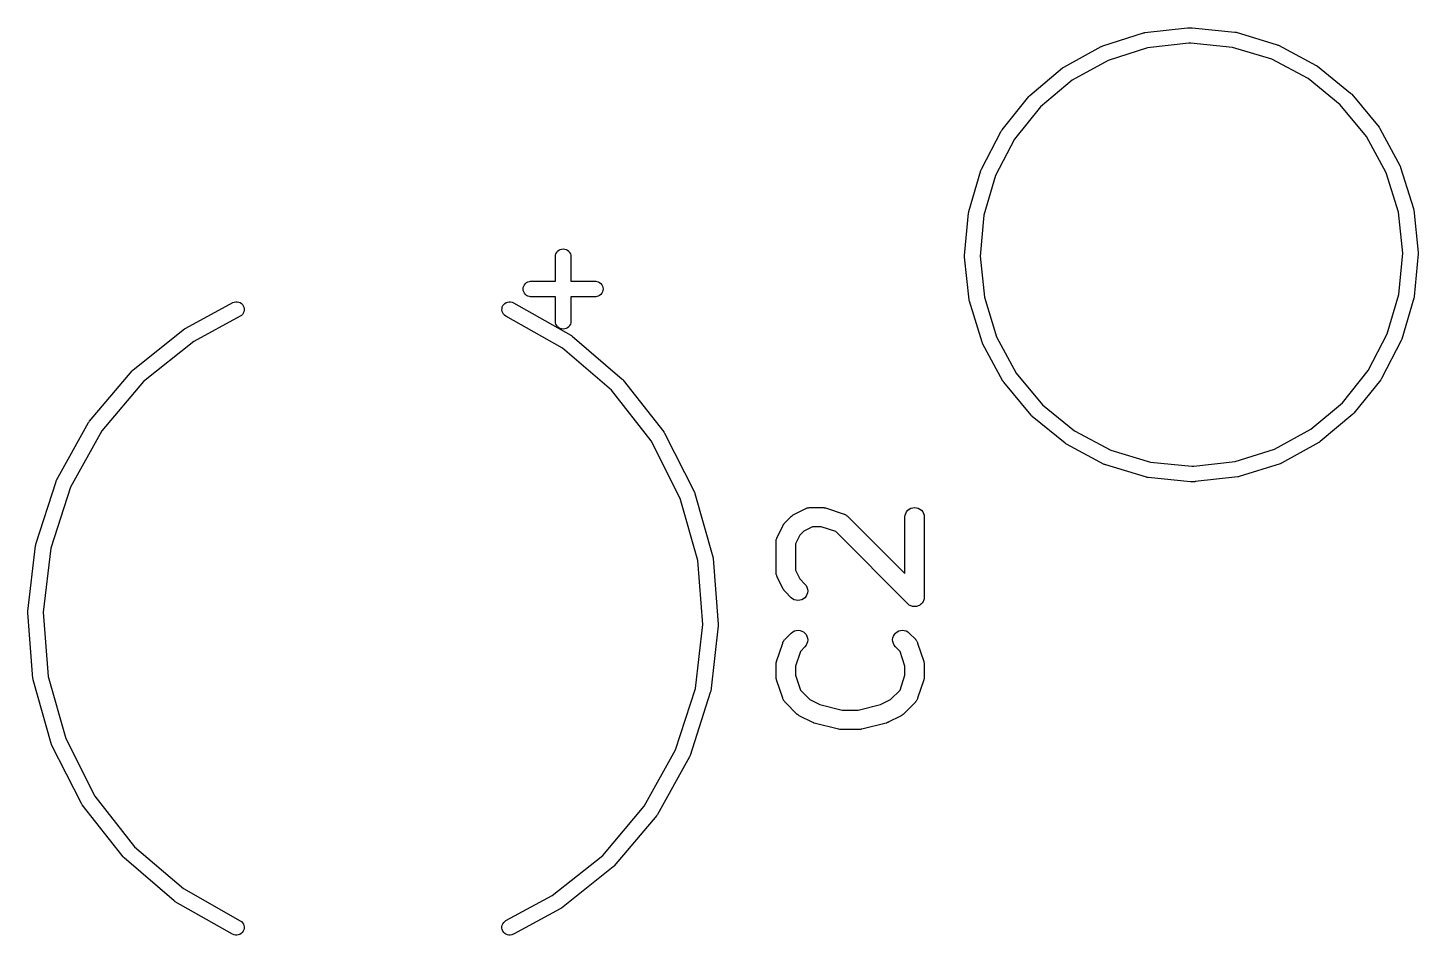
# Model space of a CAD drawing. Extents: x 87.5 to 141.1, y -115.5 to -63.3.
# Drawn here: x 106.54 to 117.33, y -104.02 to -96.98 of the extents above; entities that cross this region are included whole.
import ezdxf

# ---------------------------------------------------------------- set-up
doc = ezdxf.new("R2010")
doc.units = 0
doc.header["$MEASUREMENT"] = 0
doc.layers.add('BLACK', color=7, linetype='CONTINUOUS')

msp = doc.modelspace()

# ---------------------------------------------------------------- linework, layer by layer
at = {"layer": 'BLACK', "linetype": 'CONTINUOUS'}
for p, q in [((115.21, -97.0175), (115.54, -96.9805)), ((115.54, -96.9805), (115.54, -96.9805)), ((115.54, -96.9805), (115.543, -96.9805)), ((115.543, -96.9805), (115.546, -96.9802)), ((115.546, -96.9802), (115.57, -96.98)), ((115.57, -96.98), (115.573, -96.9803)), ((115.57, -96.98), (115.57, -96.98)), ((115.573, -96.9803), (115.576, -96.9803)), ((115.576, -96.9803), (115.906, -97.0127)), ((114.882, -97.1203), (115.198, -97.02)), ((115.198, -97.02), (115.199, -97.0197)), ((115.199, -97.0197), (115.205, -97.0187)), ((115.205, -97.0187), (115.21, -97.0175)), ((115.55, -97.1001), (115.229, -97.1361)), ((115.567, -97.1), (115.55, -97.1001)), ((115.888, -97.1315), (115.567, -97.1)), ((115.906, -97.0127), (115.907, -97.0127)), ((115.907, -97.0127), (115.912, -97.0139)), ((115.912, -97.0139), (115.918, -97.0149)), ((115.918, -97.0149), (116.235, -97.1108)), ((114.581, -97.2847), (114.871, -97.1249)), ((114.871, -97.1249), (114.872, -97.1245)), ((114.872, -97.1245), (114.877, -97.1224)), ((114.877, -97.1224), (114.882, -97.1203)), ((115.229, -97.1361), (114.924, -97.2329)), ((116.195, -97.224), (115.888, -97.1315)), ((116.235, -97.1108), (116.236, -97.1111)), ((116.236, -97.1111), (116.241, -97.1132)), ((116.241, -97.1132), (116.246, -97.1153)), ((116.246, -97.1153), (116.539, -97.2711)), ((114.317, -97.5046), (114.571, -97.2913)), ((114.571, -97.2913), (114.572, -97.2908)), ((114.572, -97.2908), (114.576, -97.2878)), ((114.576, -97.2878), (114.581, -97.2847)), ((114.924, -97.2329), (114.644, -97.3871)), ((116.477, -97.3742), (116.195, -97.224)), ((116.539, -97.2711), (116.54, -97.2715)), ((116.54, -97.2715), (116.544, -97.2745)), ((116.544, -97.2745), (116.549, -97.2775)), ((116.549, -97.2775), (116.806, -97.4872)), ((114.644, -97.3871), (114.398, -97.5928)), ((116.725, -97.5765), (116.477, -97.3742)), ((114.101, -97.7715), (114.309, -97.513)), ((114.309, -97.5123), (114.313, -97.5085)), ((114.309, -97.513), (114.309, -97.5123)), ((114.313, -97.5085), (114.317, -97.5046)), ((116.806, -97.4872), (116.806, -97.4878)), ((116.806, -97.4878), (116.81, -97.4917)), ((116.81, -97.4917), (116.814, -97.4955)), ((116.814, -97.4955), (117.026, -97.7511)), ((114.398, -97.5928), (114.198, -97.8422)), ((116.929, -97.8231), (116.725, -97.5765)), ((113.941, -98.0754), (114.094, -97.7813)), ((114.198, -97.8422), (114.05, -98.1258)), ((114.094, -97.7813), (114.095, -97.7806)), ((114.095, -97.7806), (114.098, -97.776)), ((114.098, -97.776), (114.101, -97.7715)), ((117.082, -98.1046), (116.929, -97.8231)), ((117.026, -97.7511), (117.026, -97.7518)), ((117.026, -97.7518), (117.029, -97.7563)), ((117.029, -97.7563), (117.032, -97.7608)), ((117.032, -97.7608), (117.19, -98.0527)), ((117.19, -98.0527), (117.19, -98.0534)), ((117.19, -98.0534), (117.192, -98.0584)), ((117.192, -98.0584), (117.194, -98.0635)), ((117.194, -98.0635), (117.293, -98.3804)), ((113.843, -98.4045), (113.936, -98.0862)), ((113.936, -98.0854), (113.939, -98.0804)), ((113.936, -98.0862), (113.936, -98.0854)), ((113.939, -98.0804), (113.941, -98.0754)), ((114.05, -98.1258), (113.959, -98.4327)), ((117.176, -98.4103), (117.082, -98.1046)), ((117.293, -98.3804), (117.293, -98.3812)), ((117.293, -98.3812), (117.294, -98.3866)), ((117.294, -98.3866), (117.295, -98.3919)), ((117.295, -98.3919), (117.33, -98.7219)), ((113.81, -98.7464), (113.84, -98.416)), ((113.84, -98.4152), (113.842, -98.4098)), ((113.84, -98.416), (113.84, -98.4152)), ((113.842, -98.4098), (113.843, -98.4045)), ((113.959, -98.4327), (113.93, -98.7514)), ((117.21, -98.7286), (117.176, -98.4103)), ((110.645, -98.7217), (110.652, -98.7126)), ((110.652, -98.7126), (110.662, -98.7051)), ((110.662, -98.7051), (110.672, -98.6995)), ((110.672, -98.6995), (110.683, -98.6961)), ((110.683, -98.6961), (110.695, -98.6949)), ((110.695, -98.6949), (110.707, -98.6961)), ((110.707, -98.6961), (110.718, -98.6995)), ((110.718, -98.6995), (110.728, -98.7051)), ((110.728, -98.7051), (110.738, -98.7126)), ((110.738, -98.7126), (110.745, -98.7217)), ((110.635, -98.7523), (110.636, -98.7435)), ((110.635, -98.9452), (110.635, -98.7523)), ((110.636, -98.7435), (110.639, -98.7322)), ((110.639, -98.7322), (110.645, -98.7217)), ((110.745, -98.7217), (110.751, -98.7322)), ((110.751, -98.7322), (110.754, -98.7435)), ((110.754, -98.7435), (110.755, -98.7523)), ((110.755, -98.7523), (110.755, -98.9452)), ((113.81, -98.7519), (113.81, -98.7464)), ((113.81, -98.7573), (113.81, -98.7519)), ((113.81, -98.7581), (113.81, -98.7573)), ((113.845, -99.0881), (113.81, -98.7581)), ((113.93, -98.7514), (113.964, -99.0697)), ((117.181, -99.0472), (117.21, -98.7286)), ((117.33, -98.7336), (117.3, -99.064)), ((117.33, -98.7219), (117.33, -98.7227)), ((117.33, -98.7227), (117.33, -98.7282)), ((117.33, -98.7282), (117.33, -98.7336)), ((110.385, -99.0052), (110.386, -98.9935)), ((110.386, -99.017), (110.385, -99.0052)), ((110.386, -98.9935), (110.389, -98.9822)), ((110.389, -99.0283), (110.386, -99.017)), ((110.389, -98.9822), (110.395, -98.9717)), ((110.395, -99.0387), (110.389, -99.0283)), ((110.395, -98.9717), (110.402, -98.9626)), ((110.402, -99.0479), (110.395, -99.0387)), ((110.402, -98.9626), (110.412, -98.9551)), ((110.412, -98.9551), (110.422, -98.9495)), ((110.422, -98.9495), (110.433, -98.9461)), ((110.433, -98.9461), (110.442, -98.9452)), ((110.442, -98.9452), (110.635, -98.9452)), ((110.755, -98.9452), (110.948, -98.9452)), ((110.948, -98.9452), (110.957, -98.9461)), ((110.957, -98.9461), (110.968, -98.9495)), ((110.968, -98.9495), (110.978, -98.9551)), ((110.978, -98.9551), (110.988, -98.9626)), ((110.988, -98.9626), (110.995, -98.9717)), ((110.995, -99.0387), (110.988, -99.0479)), ((110.995, -98.9717), (111.001, -98.9822)), ((111.001, -99.0283), (110.995, -99.0387)), ((111.001, -98.9822), (111.004, -98.9935)), ((111.004, -99.017), (111.001, -99.0283)), ((111.004, -98.9935), (111.005, -99.0052)), ((111.005, -99.0052), (111.004, -99.017)), ((107.767, -99.3083), (108.131, -99.1112)), ((108.131, -99.1112), (108.132, -99.1108)), ((108.132, -99.1108), (108.143, -99.1064)), ((108.143, -99.1064), (108.155, -99.1042)), ((108.155, -99.1042), (108.166, -99.1043)), ((108.166, -99.1043), (108.178, -99.1067)), ((108.178, -99.1067), (108.189, -99.1112)), ((108.189, -99.1112), (108.198, -99.1178)), ((108.198, -99.1178), (108.206, -99.1261)), ((108.206, -99.1261), (108.213, -99.1358)), ((108.213, -99.1358), (108.217, -99.1467)), ((108.217, -99.1467), (108.22, -99.1581)), ((110.221, -99.1562), (110.223, -99.1448)), ((110.223, -99.1448), (110.228, -99.1341)), ((110.228, -99.1341), (110.235, -99.1246)), ((110.235, -99.1246), (110.243, -99.1166)), ((110.243, -99.1166), (110.253, -99.1103)), ((110.253, -99.1103), (110.264, -99.1061)), ((110.264, -99.1061), (110.276, -99.1042)), ((110.276, -99.1042), (110.287, -99.1045)), ((110.287, -99.1045), (110.299, -99.107)), ((110.299, -99.107), (110.31, -99.1118)), ((110.31, -99.1118), (110.755, -99.3633)), ((110.412, -99.0554), (110.402, -99.0479)), ((110.422, -99.0609), (110.412, -99.0554)), ((110.433, -99.0644), (110.422, -99.0609)), ((110.442, -99.0652), (110.433, -99.0644)), ((110.635, -99.0652), (110.442, -99.0652)), ((110.635, -99.2582), (110.635, -99.0652)), ((110.948, -99.0652), (110.755, -99.0652)), ((110.755, -99.0652), (110.755, -99.2582)), ((110.957, -99.0644), (110.948, -99.0652)), ((110.968, -99.0609), (110.957, -99.0644)), ((110.978, -99.0554), (110.968, -99.0609)), ((110.988, -99.0479), (110.978, -99.0554)), ((113.846, -99.0934), (113.845, -99.0881)), ((113.847, -99.0988), (113.846, -99.0934)), ((113.847, -99.0996), (113.847, -99.0988)), ((113.946, -99.4165), (113.847, -99.0996)), ((113.964, -99.0697), (114.058, -99.3754)), ((117.09, -99.3542), (117.181, -99.0472)), ((117.297, -99.0755), (117.204, -99.3938)), ((117.298, -99.0702), (117.297, -99.0755)), ((117.3, -99.0648), (117.298, -99.0702)), ((117.3, -99.064), (117.3, -99.0648)), ((108.189, -99.2168), (107.829, -99.4113)), ((108.198, -99.2102), (108.189, -99.2168)), ((108.206, -99.2019), (108.198, -99.2102)), ((108.213, -99.1922), (108.206, -99.2019)), ((108.217, -99.1813), (108.213, -99.1922)), ((108.22, -99.1699), (108.217, -99.1813)), ((108.22, -99.1581), (108.22, -99.1699)), ((110.22, -99.1679), (110.221, -99.1562)), ((110.222, -99.1795), (110.22, -99.1679)), ((110.226, -99.1904), (110.222, -99.1795)), ((110.232, -99.2004), (110.226, -99.1904)), ((110.24, -99.209), (110.232, -99.2004)), ((110.25, -99.2158), (110.24, -99.209)), ((110.25, -99.2162), (110.25, -99.2158)), ((110.691, -99.4649), (110.25, -99.2162)), ((110.636, -99.267), (110.635, -99.2582)), ((110.755, -99.2582), (110.754, -99.267)), ((107.358, -99.6327), (107.758, -99.3141)), ((107.758, -99.3141), (107.759, -99.3136)), ((107.759, -99.3136), (107.763, -99.311)), ((107.763, -99.311), (107.767, -99.3083)), ((110.639, -99.2783), (110.636, -99.267)), ((110.645, -99.2887), (110.639, -99.2783)), ((110.652, -99.2979), (110.645, -99.2887)), ((110.662, -99.3054), (110.652, -99.2979)), ((110.672, -99.3109), (110.662, -99.3054)), ((110.683, -99.3144), (110.672, -99.3109)), ((110.695, -99.3155), (110.683, -99.3144)), ((110.707, -99.3144), (110.695, -99.3155)), ((110.718, -99.3109), (110.707, -99.3144)), ((110.728, -99.3054), (110.718, -99.3109)), ((110.738, -99.2979), (110.728, -99.3054)), ((110.745, -99.2887), (110.738, -99.2979)), ((110.751, -99.2783), (110.745, -99.2887)), ((110.754, -99.267), (110.751, -99.2783)), ((110.755, -99.3633), (110.755, -99.3637)), ((110.755, -99.3637), (110.76, -99.3669)), ((116.942, -99.6378), (117.09, -99.3542)), ((107.829, -99.4113), (107.438, -99.7229)), ((111.07, -99.7904), (110.691, -99.4649)), ((110.76, -99.3669), (110.764, -99.37)), ((110.764, -99.37), (111.152, -99.7032)), ((113.948, -99.4216), (113.946, -99.4165)), ((113.95, -99.4266), (113.948, -99.4216)), ((113.95, -99.4273), (113.95, -99.4266)), ((114.108, -99.7192), (113.95, -99.4273)), ((114.058, -99.3754), (114.211, -99.6569)), ((117.199, -99.4046), (117.046, -99.6987)), ((117.201, -99.3996), (117.199, -99.4046)), ((117.204, -99.3946), (117.201, -99.3996)), ((117.204, -99.3938), (117.204, -99.3946)), ((107.019, -100.031), (107.35, -99.6409)), ((107.35, -99.6402), (107.354, -99.6365)), ((107.35, -99.6409), (107.35, -99.6402)), ((107.354, -99.6365), (107.358, -99.6327)), ((114.211, -99.6569), (114.415, -99.9035)), ((116.742, -99.8872), (116.942, -99.6378)), ((107.438, -99.7229), (107.115, -100.104)), ((111.378, -100.183), (111.07, -99.7904)), ((111.152, -99.7032), (111.153, -99.7038)), ((111.153, -99.7038), (111.157, -99.7078)), ((111.157, -99.7078), (111.16, -99.7117)), ((111.16, -99.7117), (111.476, -100.114)), ((114.111, -99.7237), (114.108, -99.7192)), ((114.114, -99.7282), (114.111, -99.7237)), ((114.114, -99.7289), (114.114, -99.7282)), ((114.326, -99.9845), (114.114, -99.7289)), ((117.039, -99.7085), (116.831, -99.967)), ((117.042, -99.704), (117.039, -99.7085)), ((117.045, -99.6994), (117.042, -99.704)), ((117.046, -99.6987), (117.045, -99.6994)), ((114.415, -99.9035), (114.663, -100.106)), ((116.496, -100.093), (116.742, -99.8872)), ((114.33, -99.9884), (114.326, -99.9845)), ((114.334, -99.9922), (114.33, -99.9884)), ((114.334, -99.9928), (114.334, -99.9922)), ((114.591, -100.202), (114.334, -99.9928)), ((116.823, -99.9754), (116.569, -100.189)), ((116.827, -99.9715), (116.823, -99.9754)), ((116.831, -99.9677), (116.827, -99.9715)), ((116.831, -99.967), (116.831, -99.9677)), ((106.764, -100.488), (107.013, -100.041)), ((107.115, -100.104), (106.872, -100.541)), ((107.013, -100.04), (107.016, -100.036)), ((107.013, -100.041), (107.013, -100.04)), ((107.016, -100.036), (107.019, -100.031)), ((111.476, -100.114), (111.477, -100.115)), ((111.477, -100.115), (111.479, -100.119)), ((111.479, -100.119), (111.482, -100.124)), ((114.663, -100.106), (114.945, -100.256)), ((116.216, -100.247), (116.496, -100.093)), ((111.604, -100.629), (111.378, -100.183)), ((111.482, -100.124), (111.714, -100.58)), ((114.596, -100.205), (114.591, -100.202)), ((114.6, -100.209), (114.596, -100.205)), ((114.601, -100.209), (114.6, -100.209)), ((114.894, -100.365), (114.601, -100.209)), ((116.559, -100.195), (116.269, -100.355)), ((116.564, -100.192), (116.559, -100.195)), ((116.568, -100.189), (116.564, -100.192)), ((116.569, -100.189), (116.568, -100.189)), ((114.945, -100.256), (115.252, -100.348)), ((115.911, -100.344), (116.216, -100.247)), ((114.899, -100.367), (114.894, -100.365)), ((114.904, -100.369), (114.899, -100.367)), ((114.905, -100.369), (114.904, -100.369)), ((115.222, -100.465), (114.905, -100.369)), ((115.252, -100.348), (115.573, -100.38)), ((115.573, -100.38), (115.59, -100.38)), ((115.59, -100.38), (115.911, -100.344)), ((116.258, -100.36), (115.942, -100.46)), ((116.263, -100.358), (116.258, -100.36)), ((116.268, -100.356), (116.263, -100.358)), ((116.269, -100.355), (116.268, -100.356)), ((116.269, -100.355), (116.269, -100.355)), ((116.269, -100.355), (116.269, -100.355)), ((106.603, -100.985), (106.76, -100.498)), ((106.872, -100.541), (106.719, -101.016)), ((106.76, -100.498), (106.762, -100.493)), ((106.76, -100.498), (106.76, -100.498)), ((106.762, -100.493), (106.764, -100.488)), ((115.228, -100.466), (115.222, -100.465)), ((115.233, -100.467), (115.228, -100.466)), ((115.234, -100.467), (115.233, -100.467)), ((115.564, -100.5), (115.234, -100.467)), ((115.567, -100.5), (115.564, -100.5)), ((115.57, -100.5), (115.567, -100.5)), ((115.594, -100.5), (115.57, -100.5)), ((115.57, -100.5), (115.57, -100.5)), ((115.597, -100.5), (115.594, -100.5)), ((115.6, -100.5), (115.597, -100.5)), ((115.93, -100.462), (115.6, -100.499)), ((115.6, -100.499), (115.6, -100.5)), ((115.935, -100.461), (115.93, -100.462)), ((115.941, -100.46), (115.935, -100.461)), ((115.942, -100.46), (115.941, -100.46)), ((111.74, -101.11), (111.604, -100.629)), ((111.714, -100.58), (111.714, -100.58)), ((111.714, -100.58), (111.714, -100.58)), ((111.714, -100.58), (111.714, -100.58)), ((111.714, -100.58), (111.716, -100.585)), ((111.716, -100.585), (111.718, -100.591)), ((111.718, -100.591), (111.857, -101.083)), ((112.417, -100.816), (112.465, -100.769)), ((112.465, -100.768), (112.469, -100.766)), ((112.465, -100.769), (112.465, -100.768)), ((112.469, -100.766), (112.472, -100.763)), ((112.472, -100.763), (112.474, -100.761)), ((112.474, -100.761), (112.477, -100.759)), ((112.477, -100.759), (112.481, -100.757)), ((112.481, -100.757), (112.484, -100.755)), ((112.484, -100.755), (112.579, -100.707)), ((112.579, -100.707), (112.58, -100.707)), ((112.58, -100.707), (112.582, -100.706)), ((112.582, -100.706), (112.584, -100.705)), ((112.584, -100.705), (112.589, -100.703)), ((112.589, -100.703), (112.594, -100.702)), ((112.594, -100.702), (112.596, -100.701)), ((112.596, -100.701), (112.598, -100.701)), ((112.598, -100.701), (112.603, -100.7)), ((112.603, -100.7), (112.608, -100.699)), ((112.608, -100.699), (112.611, -100.7)), ((112.611, -100.7), (112.613, -100.699)), ((112.613, -100.699), (112.708, -100.699)), ((112.708, -100.699), (112.709, -100.699)), ((112.709, -100.699), (112.713, -100.7)), ((112.713, -100.7), (112.718, -100.7)), ((112.718, -100.7), (112.721, -100.701)), ((112.721, -100.701), (112.724, -100.701)), ((112.724, -100.701), (112.728, -100.702)), ((112.728, -100.702), (112.732, -100.703)), ((112.732, -100.703), (112.875, -100.751)), ((112.875, -100.751), (112.876, -100.751)), ((112.876, -100.751), (112.878, -100.752)), ((112.878, -100.752), (112.88, -100.753)), ((112.88, -100.753), (112.884, -100.755)), ((112.884, -100.755), (112.889, -100.757)), ((112.889, -100.757), (112.891, -100.759)), ((112.891, -100.759), (112.893, -100.76)), ((112.893, -100.76), (112.897, -100.763)), ((112.897, -100.763), (112.901, -100.766)), ((112.901, -100.766), (112.902, -100.767)), ((112.902, -100.767), (112.904, -100.769)), ((112.904, -100.769), (113.347, -101.212)), ((113.347, -100.773), (113.349, -100.759)), ((113.349, -100.759), (113.353, -100.745)), ((113.353, -100.745), (113.36, -100.732)), ((113.36, -100.732), (113.37, -100.721)), ((113.37, -100.721), (113.381, -100.712)), ((113.381, -100.712), (113.394, -100.705)), ((113.394, -100.705), (113.408, -100.701)), ((113.408, -100.701), (113.423, -100.699)), ((113.423, -100.699), (113.437, -100.701)), ((113.437, -100.701), (113.451, -100.705)), ((113.451, -100.705), (113.464, -100.712)), ((113.464, -100.712), (113.476, -100.721)), ((113.476, -100.721), (113.485, -100.733)), ((113.485, -100.733), (113.492, -100.746)), ((113.492, -100.746), (113.496, -100.76)), ((113.496, -100.76), (113.497, -100.774)), ((112.355, -100.931), (112.403, -100.836)), ((112.403, -100.835), (112.406, -100.832)), ((112.403, -100.836), (112.403, -100.835)), ((112.406, -100.832), (112.408, -100.828)), ((112.408, -100.828), (112.41, -100.825)), ((112.41, -100.825), (112.411, -100.823)), ((112.411, -100.823), (112.414, -100.82)), ((112.414, -100.82), (112.417, -100.816)), ((112.631, -100.849), (112.562, -100.884)), ((112.696, -100.849), (112.631, -100.849)), ((112.81, -100.887), (112.696, -100.849)), ((113.347, -100.774), (113.347, -100.773)), ((113.347, -101.212), (113.347, -100.774)), ((113.497, -100.774), (113.497, -101.393)), ((106.602, -100.99), (106.603, -100.985)), ((112.347, -100.964), (112.348, -100.962)), ((112.347, -100.965), (112.347, -100.964)), ((112.347, -101.203), (112.347, -100.965)), ((112.348, -100.954), (112.349, -100.949)), ((112.348, -100.959), (112.348, -100.954)), ((112.348, -100.962), (112.348, -100.959)), ((112.349, -100.949), (112.35, -100.947)), ((112.35, -100.945), (112.352, -100.94)), ((112.35, -100.947), (112.35, -100.945)), ((112.352, -100.94), (112.353, -100.935)), ((112.353, -100.935), (112.355, -100.933)), ((112.355, -100.933), (112.355, -100.931)), ((112.532, -100.914), (112.497, -100.982)), ((112.497, -100.982), (112.497, -101.185)), ((112.562, -100.884), (112.532, -100.914)), ((113.369, -101.446), (112.81, -100.887)), ((106.541, -101.504), (106.6, -100.996)), ((106.6, -100.996), (106.602, -100.99)), ((106.6, -100.996), (106.6, -100.996)), ((106.719, -101.016), (106.661, -101.512)), ((111.857, -101.083), (111.857, -101.083)), ((111.857, -101.083), (111.858, -101.089)), ((111.858, -101.089), (111.859, -101.094)), ((111.779, -101.608), (111.74, -101.11)), ((111.859, -101.094), (111.899, -101.604)), ((112.497, -101.185), (112.532, -101.254)), ((112.348, -101.205), (112.347, -101.203)), ((112.348, -101.207), (112.348, -101.205)), ((112.348, -101.212), (112.348, -101.207)), ((112.349, -101.217), (112.348, -101.212)), ((112.349, -101.22), (112.349, -101.217)), ((112.35, -101.222), (112.349, -101.22)), ((112.352, -101.227), (112.35, -101.222)), ((112.353, -101.231), (112.352, -101.227)), ((112.354, -101.233), (112.353, -101.231)), ((112.355, -101.235), (112.354, -101.233)), ((112.355, -101.236), (112.355, -101.235)), ((112.403, -101.332), (112.355, -101.236)), ((112.532, -101.254), (112.571, -101.293)), ((112.571, -101.293), (112.571, -101.293)), ((112.571, -101.293), (112.581, -101.305)), ((112.581, -101.305), (112.587, -101.318)), ((112.405, -101.335), (112.403, -101.332)), ((112.407, -101.339), (112.405, -101.335)), ((112.409, -101.341), (112.407, -101.339)), ((112.411, -101.344), (112.409, -101.341)), ((112.414, -101.347), (112.411, -101.344)), ((112.416, -101.35), (112.414, -101.347)), ((112.417, -101.351), (112.416, -101.35)), ((112.465, -101.399), (112.417, -101.351)), ((112.476, -101.408), (112.465, -101.399)), ((112.489, -101.415), (112.476, -101.408)), ((112.503, -101.419), (112.489, -101.415)), ((112.546, -101.415), (112.532, -101.419)), ((112.559, -101.408), (112.546, -101.415)), ((112.57, -101.399), (112.559, -101.408)), ((112.58, -101.388), (112.57, -101.399)), ((112.587, -101.375), (112.58, -101.388)), ((112.587, -101.318), (112.591, -101.332)), ((112.591, -101.361), (112.587, -101.375)), ((112.591, -101.332), (112.593, -101.346)), ((112.593, -101.346), (112.591, -101.361)), ((113.494, -101.416), (113.491, -101.423)), ((113.496, -101.409), (113.494, -101.416)), ((113.497, -101.402), (113.496, -101.409)), ((113.496, -101.409), (113.496, -101.409)), ((113.496, -101.409), (113.496, -101.409)), ((113.497, -101.393), (113.497, -101.394)), ((113.497, -101.394), (113.497, -101.394)), ((113.497, -101.394), (113.497, -101.394)), ((113.497, -101.394), (113.497, -101.394)), ((113.497, -101.394), (113.497, -101.402)), ((106.541, -101.51), (106.541, -101.504)), ((106.541, -101.515), (106.541, -101.51)), ((106.541, -101.516), (106.541, -101.515)), ((106.581, -102.026), (106.541, -101.516)), ((106.661, -101.512), (106.7, -102.01)), ((112.517, -101.421), (112.503, -101.419)), ((112.532, -101.419), (112.517, -101.421)), ((113.375, -101.451), (113.369, -101.446)), ((113.38, -101.456), (113.375, -101.451)), ((113.381, -101.456), (113.38, -101.456)), ((113.387, -101.459), (113.381, -101.456)), ((113.381, -101.456), (113.381, -101.456)), ((113.393, -101.462), (113.387, -101.459)), ((113.393, -101.463), (113.393, -101.462)), ((113.394, -101.463), (113.393, -101.463)), ((113.4, -101.465), (113.394, -101.463)), ((113.407, -101.467), (113.4, -101.465)), ((113.408, -101.467), (113.407, -101.467)), ((113.407, -101.467), (113.407, -101.467)), ((113.415, -101.468), (113.408, -101.467)), ((113.422, -101.468), (113.415, -101.468)), ((113.429, -101.468), (113.422, -101.468)), ((113.422, -101.468), (113.422, -101.468)), ((113.422, -101.468), (113.422, -101.468)), ((113.436, -101.467), (113.429, -101.468)), ((113.437, -101.467), (113.436, -101.467)), ((113.444, -101.465), (113.437, -101.467)), ((113.437, -101.467), (113.437, -101.467)), ((113.45, -101.463), (113.444, -101.465)), ((113.451, -101.463), (113.45, -101.463)), ((113.457, -101.459), (113.451, -101.463)), ((113.451, -101.463), (113.451, -101.463)), ((113.463, -101.456), (113.457, -101.459)), ((113.464, -101.456), (113.463, -101.456)), ((113.469, -101.451), (113.464, -101.456)), ((113.464, -101.456), (113.464, -101.456)), ((113.475, -101.447), (113.469, -101.451)), ((113.48, -101.441), (113.475, -101.447)), ((113.475, -101.447), (113.475, -101.447)), ((113.475, -101.447), (113.475, -101.447)), ((113.484, -101.436), (113.48, -101.441)), ((113.488, -101.429), (113.484, -101.435)), ((113.484, -101.435), (113.484, -101.436)), ((113.484, -101.436), (113.484, -101.436)), ((113.491, -101.423), (113.488, -101.429)), ((113.491, -101.423), (113.491, -101.423)), ((113.491, -101.423), (113.491, -101.423)), ((111.721, -102.104), (111.779, -101.608)), ((111.899, -101.616), (111.84, -102.124)), ((111.899, -101.604), (111.899, -101.605)), ((111.899, -101.605), (111.899, -101.61)), ((111.899, -101.61), (111.899, -101.616)), ((112.403, -101.741), (112.405, -101.736)), ((112.405, -101.736), (112.407, -101.735)), ((112.407, -101.735), (112.408, -101.733)), ((112.408, -101.733), (112.411, -101.729)), ((112.411, -101.729), (112.414, -101.724)), ((112.414, -101.724), (112.416, -101.723)), ((112.416, -101.723), (112.417, -101.721)), ((112.417, -101.721), (112.465, -101.674)), ((112.465, -101.673), (112.477, -101.664)), ((112.465, -101.674), (112.465, -101.673)), ((112.477, -101.664), (112.49, -101.657)), ((112.49, -101.657), (112.504, -101.653)), ((112.504, -101.653), (112.518, -101.652)), ((112.518, -101.652), (112.533, -101.653)), ((112.533, -101.653), (112.547, -101.658)), ((112.547, -101.658), (112.56, -101.665)), ((112.56, -101.665), (112.571, -101.674)), ((112.571, -101.674), (112.58, -101.685)), ((112.58, -101.685), (112.587, -101.698)), ((112.587, -101.698), (112.591, -101.712)), ((112.591, -101.712), (112.593, -101.727)), ((112.593, -101.727), (112.591, -101.741)), ((113.252, -101.726), (113.254, -101.711)), ((113.253, -101.74), (113.252, -101.726)), ((113.258, -101.755), (113.253, -101.74)), ((113.254, -101.711), (113.258, -101.697)), ((113.258, -101.697), (113.265, -101.685)), ((113.265, -101.685), (113.274, -101.673)), ((113.274, -101.673), (113.286, -101.664)), ((113.286, -101.664), (113.299, -101.657)), ((113.299, -101.657), (113.313, -101.653)), ((113.313, -101.653), (113.327, -101.652)), ((113.327, -101.652), (113.342, -101.653)), ((113.342, -101.653), (113.356, -101.657)), ((113.356, -101.657), (113.369, -101.664)), ((113.369, -101.664), (113.38, -101.674)), ((113.38, -101.674), (113.428, -101.721)), ((113.428, -101.721), (113.429, -101.722)), ((113.429, -101.722), (113.43, -101.724)), ((113.43, -101.724), (113.432, -101.725)), ((113.432, -101.725), (113.434, -101.729)), ((113.434, -101.729), (113.438, -101.733)), ((113.438, -101.733), (113.439, -101.735)), ((113.439, -101.735), (113.44, -101.737)), ((113.44, -101.737), (113.442, -101.742)), ((112.351, -101.893), (112.399, -101.751)), ((112.399, -101.75), (112.4, -101.748)), ((112.399, -101.751), (112.399, -101.75)), ((112.4, -101.748), (112.401, -101.745)), ((112.401, -101.745), (112.403, -101.741)), ((112.536, -101.815), (112.497, -101.929)), ((112.571, -101.78), (112.536, -101.815)), ((112.58, -101.768), (112.571, -101.78)), ((112.587, -101.755), (112.58, -101.768)), ((112.591, -101.741), (112.587, -101.755)), ((113.264, -101.768), (113.258, -101.755)), ((113.273, -101.779), (113.264, -101.768)), ((113.274, -101.78), (113.273, -101.779)), ((113.309, -101.815), (113.274, -101.78)), ((113.347, -101.929), (113.309, -101.815)), ((113.442, -101.742), (113.444, -101.746)), ((113.444, -101.746), (113.445, -101.749)), ((113.445, -101.749), (113.446, -101.751)), ((113.446, -101.751), (113.494, -101.893)), ((112.347, -101.916), (112.348, -101.912)), ((112.347, -101.917), (112.347, -101.916)), ((112.347, -102.012), (112.347, -101.917)), ((112.348, -101.908), (112.349, -101.905)), ((112.348, -101.912), (112.348, -101.908)), ((112.349, -101.902), (112.35, -101.898)), ((112.349, -101.905), (112.349, -101.902)), ((112.35, -101.898), (112.351, -101.893)), ((112.497, -101.929), (112.497, -102)), ((113.347, -102), (113.347, -101.929)), ((113.494, -101.893), (113.494, -101.894)), ((113.494, -101.894), (113.495, -101.899)), ((113.495, -101.899), (113.496, -101.903)), ((113.496, -101.903), (113.496, -101.906)), ((113.496, -101.906), (113.497, -101.909)), ((113.497, -101.909), (113.497, -101.913)), ((113.497, -101.913), (113.497, -101.917)), ((113.497, -101.917), (113.497, -102.012)), ((106.582, -102.031), (106.581, -102.026)), ((106.583, -102.037), (106.582, -102.031)), ((106.722, -102.529), (106.583, -102.037)), ((106.583, -102.037), (106.583, -102.037)), ((106.7, -102.01), (106.836, -102.491)), ((112.348, -102.017), (112.347, -102.012)), ((112.348, -102.021), (112.348, -102.017)), ((112.349, -102.024), (112.348, -102.021)), ((112.349, -102.027), (112.349, -102.024)), ((112.35, -102.031), (112.349, -102.027)), ((112.351, -102.035), (112.35, -102.031)), ((112.351, -102.036), (112.351, -102.035)), ((112.399, -102.179), (112.351, -102.036)), ((112.497, -102), (112.536, -102.115)), ((113.309, -102.115), (113.347, -102)), ((113.494, -102.036), (113.446, -102.179)), ((113.496, -102.028), (113.494, -102.032)), ((113.494, -102.032), (113.494, -102.036)), ((113.497, -102.022), (113.496, -102.025)), ((113.496, -102.025), (113.496, -102.028)), ((113.497, -102.012), (113.497, -102.013)), ((113.497, -102.013), (113.497, -102.018)), ((113.497, -102.018), (113.497, -102.022)), ((111.568, -102.579), (111.721, -102.104)), ((111.837, -102.135), (111.68, -102.622)), ((111.838, -102.13), (111.837, -102.135)), ((111.84, -102.124), (111.838, -102.13)), ((111.84, -102.124), (111.84, -102.124)), ((112.536, -102.115), (112.61, -102.189)), ((113.235, -102.189), (113.309, -102.115)), ((112.4, -102.181), (112.399, -102.179)), ((112.4, -102.183), (112.4, -102.181)), ((112.403, -102.188), (112.4, -102.183)), ((112.405, -102.192), (112.403, -102.188)), ((112.406, -102.194), (112.405, -102.192)), ((112.407, -102.196), (112.406, -102.194)), ((112.41, -102.2), (112.407, -102.196)), ((112.413, -102.204), (112.41, -102.2)), ((112.415, -102.206), (112.413, -102.204)), ((112.416, -102.208), (112.415, -102.206)), ((112.417, -102.208), (112.416, -102.208)), ((112.512, -102.304), (112.417, -102.208)), ((112.61, -102.189), (112.687, -102.227)), ((112.687, -102.227), (112.86, -102.271)), ((112.86, -102.271), (112.985, -102.271)), ((112.985, -102.271), (113.158, -102.227)), ((113.158, -102.227), (113.235, -102.189)), ((113.428, -102.208), (113.333, -102.304)), ((113.429, -102.207), (113.428, -102.208)), ((113.431, -102.205), (113.429, -102.207)), ((113.434, -102.201), (113.431, -102.205)), ((113.437, -102.197), (113.434, -102.201)), ((113.438, -102.195), (113.437, -102.197)), ((113.439, -102.193), (113.438, -102.195)), ((113.442, -102.189), (113.439, -102.193)), ((113.444, -102.184), (113.442, -102.189)), ((113.445, -102.182), (113.444, -102.184)), ((113.446, -102.18), (113.445, -102.182)), ((113.446, -102.179), (113.446, -102.18)), ((112.515, -102.306), (112.512, -102.304)), ((112.518, -102.309), (112.515, -102.306)), ((112.521, -102.311), (112.518, -102.309)), ((112.524, -102.313), (112.521, -102.311)), ((112.527, -102.315), (112.524, -102.313)), ((112.531, -102.317), (112.527, -102.315)), ((112.532, -102.318), (112.531, -102.317)), ((112.627, -102.365), (112.532, -102.318)), ((112.628, -102.365), (112.627, -102.365)), ((112.627, -102.365), (112.627, -102.365)), ((112.634, -102.368), (112.628, -102.365)), ((112.641, -102.37), (112.634, -102.368)), ((112.641, -102.371), (112.641, -102.37)), ((112.641, -102.37), (112.641, -102.37)), ((112.642, -102.371), (112.641, -102.371)), ((112.833, -102.418), (112.642, -102.371)), ((113.202, -102.371), (113.012, -102.418)), ((113.203, -102.371), (113.202, -102.371)), ((113.21, -102.368), (113.203, -102.371)), ((113.203, -102.371), (113.203, -102.371)), ((113.216, -102.366), (113.21, -102.368)), ((113.217, -102.366), (113.216, -102.366)), ((113.218, -102.365), (113.217, -102.366)), ((113.217, -102.366), (113.217, -102.366)), ((113.313, -102.318), (113.218, -102.365)), ((113.317, -102.315), (113.313, -102.318)), ((113.32, -102.313), (113.317, -102.315)), ((113.323, -102.311), (113.32, -102.313)), ((113.325, -102.31), (113.323, -102.311)), ((113.329, -102.307), (113.325, -102.31)), ((113.332, -102.304), (113.329, -102.307)), ((113.333, -102.304), (113.332, -102.304)), ((106.836, -102.491), (107.062, -102.937)), ((112.834, -102.419), (112.833, -102.418)), ((112.835, -102.419), (112.834, -102.419)), ((112.841, -102.42), (112.835, -102.419)), ((112.847, -102.421), (112.841, -102.42)), ((112.849, -102.421), (112.847, -102.421)), ((112.85, -102.421), (112.849, -102.421)), ((112.851, -102.421), (112.85, -102.421)), ((112.994, -102.421), (112.851, -102.421)), ((112.995, -102.421), (112.994, -102.421)), ((112.996, -102.421), (112.995, -102.421)), ((113.002, -102.42), (112.996, -102.421)), ((113.008, -102.419), (113.002, -102.42)), ((113.01, -102.419), (113.008, -102.419)), ((113.011, -102.419), (113.01, -102.419)), ((113.012, -102.418), (113.011, -102.419)), ((106.724, -102.535), (106.722, -102.529)), ((106.726, -102.54), (106.724, -102.535)), ((106.958, -102.996), (106.726, -102.54)), ((106.726, -102.54), (106.726, -102.54)), ((111.325, -103.016), (111.568, -102.579)), ((111.676, -102.632), (111.427, -103.079)), ((111.678, -102.627), (111.676, -102.632)), ((111.68, -102.622), (111.678, -102.627)), ((111.68, -102.622), (111.68, -102.622)), ((106.961, -103.001), (106.958, -102.996)), ((106.963, -103.005), (106.961, -103.001)), ((106.964, -103.006), (106.963, -103.005)), ((107.28, -103.408), (106.964, -103.006)), ((107.062, -102.937), (107.37, -103.33)), ((111.002, -103.397), (111.325, -103.016)), ((111.421, -103.089), (111.09, -103.479)), ((111.424, -103.084), (111.421, -103.089)), ((111.427, -103.08), (111.424, -103.084)), ((111.427, -103.079), (111.427, -103.08)), ((107.37, -103.33), (107.749, -103.655)), ((107.283, -103.412), (107.28, -103.408)), ((107.287, -103.416), (107.283, -103.412)), ((107.288, -103.417), (107.287, -103.416)), ((107.676, -103.75), (107.288, -103.417)), ((110.611, -103.709), (111.002, -103.397)), ((111.082, -103.487), (110.682, -103.806)), ((111.086, -103.484), (111.082, -103.487)), ((111.09, -103.48), (111.086, -103.484)), ((111.09, -103.479), (111.09, -103.48)), ((107.749, -103.655), (108.19, -103.904)), ((107.68, -103.753), (107.676, -103.75)), ((107.685, -103.756), (107.68, -103.753)), ((107.685, -103.757), (107.685, -103.756)), ((108.13, -104.008), (107.685, -103.757)), ((110.251, -103.903), (110.611, -103.709)), ((110.673, -103.812), (110.309, -104.009)), ((110.677, -103.809), (110.673, -103.812)), ((110.681, -103.806), (110.677, -103.809)), ((110.682, -103.806), (110.681, -103.806)), ((108.197, -104.003), (108.187, -104.01)), ((108.19, -103.904), (108.19, -103.904)), ((108.19, -103.904), (108.2, -103.911)), ((108.205, -103.995), (108.197, -104.003)), ((108.2, -103.911), (108.208, -103.92)), ((108.212, -103.986), (108.205, -103.995)), ((108.208, -103.92), (108.214, -103.93)), ((108.217, -103.975), (108.212, -103.986)), ((108.214, -103.93), (108.218, -103.941)), ((108.219, -103.964), (108.217, -103.975)), ((108.218, -103.941), (108.22, -103.952)), ((108.22, -103.952), (108.219, -103.964)), ((110.22, -103.95), (110.223, -103.939)), ((110.22, -103.962), (110.22, -103.95)), ((110.223, -103.973), (110.22, -103.962)), ((110.223, -103.939), (110.227, -103.928)), ((110.227, -103.984), (110.223, -103.973)), ((110.227, -103.928), (110.234, -103.918)), ((110.234, -103.994), (110.227, -103.984)), ((110.234, -103.918), (110.242, -103.91)), ((110.242, -104.002), (110.234, -103.994)), ((110.242, -103.91), (110.251, -103.903)), ((110.251, -104.009), (110.242, -104.002)), ((108.141, -104.013), (108.13, -104.008)), ((108.153, -104.016), (108.141, -104.013)), ((108.164, -104.016), (108.153, -104.016)), ((108.176, -104.014), (108.164, -104.016)), ((108.187, -104.01), (108.176, -104.014)), ((110.262, -104.013), (110.251, -104.009)), ((110.274, -104.016), (110.262, -104.013)), ((110.285, -104.016), (110.274, -104.016)), ((110.297, -104.014), (110.285, -104.016)), ((110.308, -104.009), (110.297, -104.014)), ((110.309, -104.009), (110.308, -104.009))]:
    msp.add_line(p, q, dxfattribs=at)

doc.saveas('drawing.dxf')
